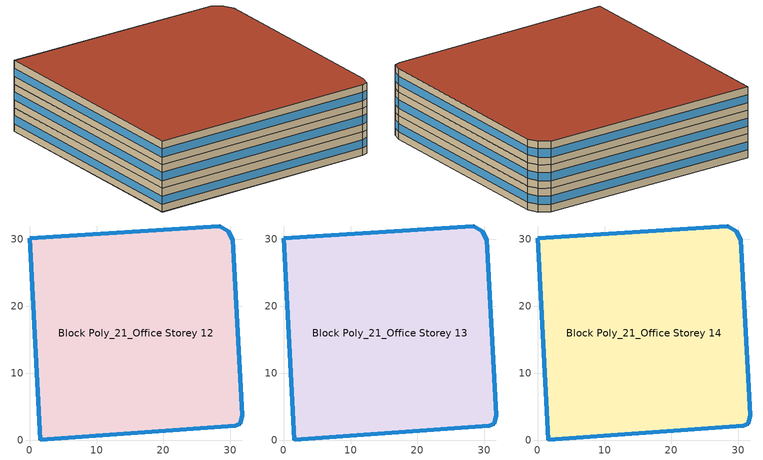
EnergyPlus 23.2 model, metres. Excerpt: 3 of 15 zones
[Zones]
Block Poly_21_Office Storey 12
 floor to Block Poly_21_Office Storey 11 (HSCWZ_Public&Industrial_1995_FloorSlab): 29.72,31.2 30.37,29.97 31.8,3.67 31.5,2.46 30.73,2.14 1.57,0 0,30.18 28.4,31.99 z36
 wall outside (HSCWZ_Public&Industrial_1995_ExtWall): 0,30.18 1.57,0 30.73,2.14 31.5,2.46 31.8,3.67 30.37,29.97 29.72,31.2 28.4,31.99 0,30.18 z36:39
 window (HSCWZ_Public&Industrial_1995_Win): 0,30.16 1.57,0.02 / 1.59,0 30.72,2.13 / 30.73,2.14 31.5,2.46 / 31.5,2.46 31.8,3.67 / 31.8,3.69 30.37,29.96 / 30.37,29.97 29.72,31.2 / 29.72,31.2 28.4,31.99 / 28.38,31.99 0.01,30.18 z36.98:38.02
Block Poly_21_Office Storey 13
 floor to Block Poly_21_Office Storey 12 (HSCWZ_Public&Industrial_1995_FloorSlab): 29.72,31.2 30.37,29.97 31.8,3.67 31.5,2.46 30.73,2.14 1.57,0 0,30.18 28.4,31.99 z39
 wall outside (HSCWZ_Public&Industrial_1995_ExtWall): 0,30.18 1.57,0 30.73,2.14 31.5,2.46 31.8,3.67 30.37,29.97 29.72,31.2 28.4,31.99 0,30.18 z39:42
 window (HSCWZ_Public&Industrial_1995_Win): 0,30.16 1.57,0.02 / 1.59,0 30.72,2.13 / 30.73,2.14 31.5,2.46 / 31.5,2.46 31.8,3.67 / 31.8,3.69 30.37,29.96 / 30.37,29.97 29.72,31.2 / 29.72,31.2 28.4,31.99 / 28.38,31.99 0.01,30.18 z39.98:41.02
Block Poly_21_Office Storey 14
 floor to Block Poly_21_Office Storey 13 (HSCWZ_Public&Industrial_1995_FloorSlab): 29.72,31.2 30.37,29.97 31.8,3.67 31.5,2.46 30.73,2.14 1.57,0 0,30.18 28.4,31.99 z42
 wall outside (HSCWZ_Public&Industrial_1995_ExtWall): 0,30.18 1.57,0 30.73,2.14 31.5,2.46 31.8,3.67 30.37,29.97 29.72,31.2 28.4,31.99 0,30.18 z42:45
 window (HSCWZ_Public&Industrial_1995_Win): 0,30.16 1.57,0.02 / 1.59,0 30.72,2.13 / 30.73,2.14 31.5,2.46 / 31.5,2.46 31.8,3.67 / 31.8,3.69 30.37,29.96 / 30.37,29.97 29.72,31.2 / 29.72,31.2 28.4,31.99 / 28.38,31.99 0.01,30.18 z42.98:44.02
 roof outside (HSCWZ_Public&Industrial_1995_Roof): 30.73,2.14 31.5,2.46 31.8,3.67 30.37,29.97 29.72,31.2 28.4,31.99 0,30.18 1.57,0 z45
[BUILDING]
shang4hai3shi4_Office_4_7_1995: North Axis=0; Terrain=City; Loads Convergence Tolerance Value=0.04; Temperature Convergence Tolerance Value=0.4; Solar Distribution=FullExterior; Maximum Number of Warmup Days=25; Minimum Number of Warmup Days=1
[MATERIAL] Thermal Absorptance=0.9; Solar Absorptance=0.7; Visible Absorptance=0.7
Name | Roughness | Thickness | Conductivity | Density | Specific Heat
Concrete | MediumRough | 0.1 | 1.7 | 2240 | 900
Brick | MediumRough | 0.1 | 0.72 | 1920 | 840
Tile | Smooth | 0.02 | 1.3 | 2200 | 900
AsphaltFelt | Smooth | 0.01 | 0.2 | 960 | 1000
Insulation 0.011 | Rough | 0.011 | 0.04 | 40 | 1500
Insulation 0.021 | Rough | 0.021 | 0.04 | 40 | 1500
Insulation 0.022 | Rough | 0.022 | 0.04 | 40 | 1500
[WINDOWMATERIAL:SIMPLEGLAZINGSYSTEM]
HSCWZ_Public&Industrial_1995_Win_material: UFactor=4.5; Solar Heat Gain Coefficient=0.6025
[CONSTRUCTION]
HSCWZ_Public&Industrial_1995_FloorSlab: Tile, Concrete, Insulation 0.021, Concrete, Tile
HSCWZ_Public&Industrial_1995_Win: HSCWZ_Public&Industrial_1995_Win_material
HSCWZ_Public&Industrial_1995_Roof: AsphaltFelt, Concrete, Insulation 0.022
HSCWZ_Public&Industrial_1995_ExtWall: Brick, Concrete, Insulation 0.011
[ZONE] Type=1; Multiplier=1; Ceiling Height=autocalculate; Volume=autocalculate; Floor Area=autocalculate; Part of Total Floor Area=Yes
Block Poly_21_Office Storey 12; Block Poly_21_Office Storey 13; Block Poly_21_Office Storey 14
[PEOPLE] Number of People Schedule=People_Schedule; Number of People Calculation Method=Area/Person; Floor Area per Person=17; Fraction Radiant=0.3; Sensible Heat Fraction=autocalculate; Activity Level Schedule=CN_GenericActivityLevel; Carbon Dioxide Generation Rate=3.82e-08; Enable ASHRAE 55 Comfort Warnings=No; Mean Radiant Temperature Calculation Type=ZoneAveraged; Clothing Insulation Calculation Method=ClothingInsulationSchedule; Cold Stress Temperature Threshold=15.56; Heat Stress Temperature Threshold=30
Name | Zone or ZoneList or Space or SpaceList
People_Block Poly_21_Office Storey 12 | Block Poly_21_Office Storey 12
People_Block Poly_21_Office Storey 13 | Block Poly_21_Office Storey 13
People_Block Poly_21_Office Storey 14 | Block Poly_21_Office Storey 14
[LIGHTS] Schedule=Lights_Schedule; Design Level Calculation Method=Watts/Area; Watts per Zone Floor Area=11; Return Air Fraction=0; Fraction Radiant=0; Fraction Visible=0; Fraction Replaceable=1; EndUse Subcategory=General; Return Air Fraction Calculated from Plenum Temperature=No; Return Air Fraction Function of Plenum Temperature Coefficient 1=0; Return Air Fraction Function of Plenum Temperature Coefficient 2=0
Name | Zone or ZoneList or Space or SpaceList
Lights_Block Poly_21_Office Storey 12 | Block Poly_21_Office Storey 12
Lights_Block Poly_21_Office Storey 13 | Block Poly_21_Office Storey 13
Lights_Block Poly_21_Office Storey 14 | Block Poly_21_Office Storey 14
[ELECTRICEQUIPMENT] Schedule=ElectricEquipment_Schedule; Design Level Calculation Method=Watts/Area; Watts per Zone Floor Area=10; Fraction Latent=0; Fraction Radiant=0; Fraction Lost=0; EndUse Subcategory=General
Name | Zone or ZoneList or Space or SpaceList
ElectricEquipment_Block Poly_21_Office Storey 12 | Block Poly_21_Office Storey 12
ElectricEquipment_Block Poly_21_Office Storey 13 | Block Poly_21_Office Storey 13
ElectricEquipment_Block Poly_21_Office Storey 14 | Block Poly_21_Office Storey 14
[ZONEINFILTRATION:DESIGNFLOWRATE] Schedule=AirEx_ConditionedTime_Schedule; Design Flow Rate Calculation Method=AirChanges/Hour; Air Changes per Hour=1; Constant Term Coefficient=1; Temperature Term Coefficient=0; Velocity Term Coefficient=0; Velocity Squared Term Coefficient=0
Name | Zone or ZoneList or Space or SpaceList
Infil 13 | Block Poly_21_Office Storey 12
Infil 14 | Block Poly_21_Office Storey 13
Infil 15 | Block Poly_21_Office Storey 14
[HVACTEMPLATE:ZONE:IDEALLOADSAIRSYSTEM] Template Thermostat=HVACTemp; System Availability Schedule=HVAC_ConditionedTime_Schedule; Maximum Heating Supply Air Temperature=50; Minimum Cooling Supply Air Temperature=13; Maximum Heating Supply Air Humidity Ratio=0.0156; Minimum Cooling Supply Air Humidity Ratio=0.0077; Heating Limit=NoLimit; Cooling Limit=NoLimit; Heating Availability Schedule=Heating_Period_Schedule; Cooling Availability Schedule=Cooling_Period_Schedule; Dehumidification Control Type=ConstantSensibleHeatRatio; Cooling Sensible Heat Ratio=0.7; Dehumidification Setpoint=60; Humidification Control Type=None; Humidification Setpoint=30; Outdoor Air Method=None; Outdoor Air Flow Rate per Person=0.00944; Outdoor Air Flow Rate per Zone Floor Area=0; Outdoor Air Flow Rate per Zone=0; Demand Controlled Ventilation Type=None; Outdoor Air Economizer Type=NoEconomizer; Heat Recovery Type=None; Sensible Heat Recovery Effectiveness=0.7; Latent Heat Recovery Effectiveness=0.65
Block Poly_21_Office Storey 12; Block Poly_21_Office Storey 13; Block Poly_21_Office Storey 14
[SCHEDULE:COMPACT]
People_Schedule; Lights_Schedule: Through: 12/31, For: Weekdays, Until: 07:00, 0, Until: 08:00, 0.1, Until: 09:00, 0.5, Until: 12:00, 0.95, Until: 14:00, 0.8, Until: 18:00, 0.95, Until: 20:00, 0.3, Until: 24:00, 0, For: AllOtherDays, Until: 24:00, 0
ElectricEquipment_Schedule: Through: 12/31, For: Weekdays, Until: 07:00, 0, Until: 08:00, 0.1, Until: 09:00, 0.5, Until: 12:00, 0.95, Until: 14:00, 0.5, Until: 18:00, 0.95, Until: 20:00, 0.3, Until: 24:00, 0, For: AllOtherDays, Until: 24:00, 0
Heating_Period_Schedule: Through: 04/15, For: AllDays, Until: 24:00, 1, Through: 11/01, For: AllDays, Until: 24:00, 0, Through: 12/31, For: AllDays, Until: 24:00, 1
Cooling_Period_Schedule: Through: 04/15, For: AllDays, Until: 24:00, 0, Through: 10/31, For: AllDays, Until: 24:00, 1, Through: 12/31, For: AllDays, Until: 24:00, 0
HVAC_ConditionedTime_Schedule: Through: 12/31, For: Weekdays, Until: 08:00, 0, Until: 18:00, 1, Until: 24:00, 0, For: AllOtherDays, Until: 24:00, 0
AirEx_ConditionedTime_Schedule: Through: 12/31, For: Weekdays, Until: 07:00, 0, Until: 20:00, 1.5, Until: 24:00, 0, For: AllOtherDays, Until: 24:00, 0
CN_GenericActivityLevel: Through: 12/31, For: Weekdays, Until: 08:00, 80, Until: 18:00, 120, Until: 24:00, 80, For: AllOtherDays, Until: 24:00, 80
